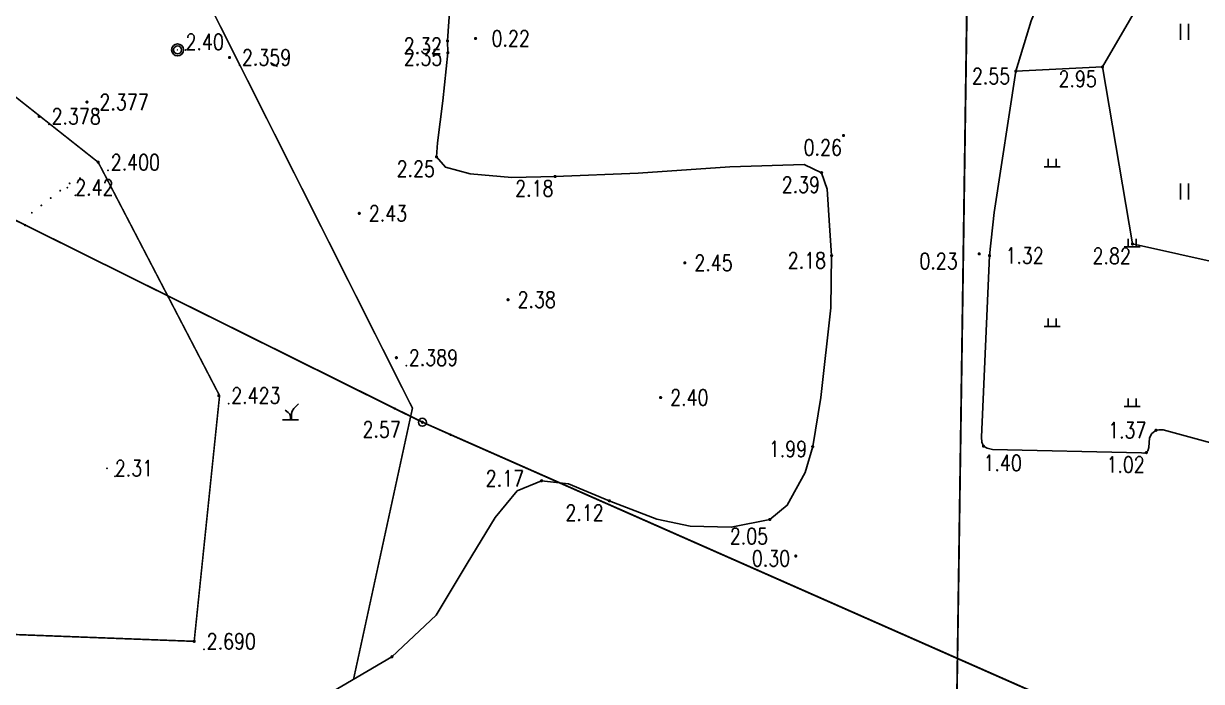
# Model space of a CAD drawing. Extents: x 500064 to 501389, y 2542464 to 2545400.
# Drawn here: x 500735.9 to 500809.7, y 2544438.4 to 2544479.6 of the extents above; entities that cross this region are included whole.
import ezdxf
from ezdxf.enums import TextEntityAlignment as Align

# ---------------------------------------------------------------- set-up
doc = ezdxf.new("R2010")
doc.units = 0
doc.header["$LTSCALE"] = 0.5
doc.linetypes.add('2-1', pattern=[6, 2, -1, 2, -1])
doc.layers.get('0').update_dxf_attribs({"linetype": 'CONTINUOUS', "lineweight": 5})
doc.layers.add('GCD', color=8, linetype='CONTINUOUS')
doc.layers.add('地形图', color=8, linetype='CONTINUOUS')
doc.styles.add('HZ', font='romans.shx', dxfattribs={"width": 0.8, "bigfont": 'hztxt.shx'})
doc.styles.add('里程桩号', font='simplex1.shx', dxfattribs={"bigfont": 'HZTXT.shx'})
doc.linetypes.add('10421', pattern='A,2,[150,AAA.SHX,S=1,R=0,X=0,Y=1],1e-11', length=2)
doc.linetypes.add('10422', pattern='A,2,[150,AAA.SHX,S=1,R=0,X=0,Y=1],2,[177,AAA.SHX,S=1,R=0,X=0,Y=0.8],1e-09', length=4)
doc.linetypes.add('1161', pattern='A,0,[149,AAA.SHX,S=0.15,R=0,X=0,Y=0],-1.6', length=1.6)

# ---------------------------------------------------------------- blocks, each defined once
blk = doc.blocks.new('GC200')
at = {"linetype": 'Continuous', "const_width": 0.2, "flags": 128}
blk.add_lwpolyline([(-0.1, 0, 1), (0.1, 0, 1)], format="xyb", close=True, dxfattribs=at)
blk = doc.blocks.new('gc013c')
at = {"linetype": 'Continuous'}
blk.add_line((0.5, 0), (4, 0), dxfattribs=at)
at = {"linetype": 'Continuous', "const_width": 0.15, "flags": 128}
blk.add_lwpolyline([(3.775, 0, 1), (3.925, 0, 1)], format="xyb", close=True, dxfattribs=at)
blk = doc.blocks.new('gc170')
at = {"linetype": 'Continuous'}
blk.add_circle((0, 0), 0.5, dxfattribs=at)
blk = doc.blocks.new('VH')
at = {"const_width": 0.000125}
blk.add_lwpolyline([(-0.00006, 0, 1), (0.00006, 0, 1)], format="xyb", close=True, dxfattribs=at)
blk = doc.blocks.new('A501')
for radius in [0.00075, 0.000014]:
    blk.add_circle((0, 0), radius)
blk = doc.blocks.new('VN')
for p, q in [((0.0004, 0.0014), (0.0007, 0.0017)), ((0.0007, 0.0017), (0.001, 0.002)), ((0.001, 0), (-0.001, 0)), ((-0.0003, 0.0009), (-0.0007, 0.0012)), ((-0.0001, 0.0007), (-0.0003, 0.0009)), ((0, 0.0004), (-0.0001, 0.0007)), ((0, 0.0004), (0.0001, 0.0008)), ((0, 0), (0, 0.0004)), ((0, 0), (0, 0)), ((0.0001, 0.0008), (0.0002, 0.0011)), ((0.0001, 0), (0.0001, 0.0008)), ((0.0002, 0.0011), (0.0004, 0.0014))]:
    blk.add_line(p, q)
blk = doc.blocks.new('gc121')
for p, q in [((-0.5, -1), (-0.5, 1)), ((0.5, -1), (0.5, 1))]:
    blk.add_line(p, q)
blk = doc.blocks.new('gc119')
for p, q in [((-1, 0), (1, 0)), ((-0.5, 1), (-0.5, 0)), ((0.5, 1), (0.5, 0))]:
    blk.add_line(p, q)

msp = doc.modelspace()

# ---------------------------------------------------------------- linework, layer by layer
at = {"layer": '地形图', "color": 1, "linetype": 'Continuous'}
msp.add_line((500790.78, 2544186.224), (500795.428, 2544508.137), dxfattribs=at)
at = {"layer": '地形图', "linetype": 'Continuous'}
msp.add_line((500751.395, 2544477.179), (500751.84, 2544476.951), dxfattribs=at)
at = {"layer": '地形图'}
for p, q in [((500759.125, 2544455.548), (500736.091, 2544466.981)), ((500853.055, 2544413.99), (500762.746, 2544453.851))]:
    msp.add_line(p, q, dxfattribs=at)
at = {"layer": '地形图', "linetype": '10421', "flags": 128}
for points in [[(500915.277, 2544376.723), (500910.393, 2544380.376), (500907.312, 2544382.098), (500902.249, 2544385.155), (500899.183, 2544387.19), (500896.004, 2544389.391), (500892.138, 2544391.496), (500888.278, 2544392.84), (500883.656, 2544394.192), (500880.2, 2544395.303), (500878.123, 2544395.843), (500875.197, 2544396.556), (500873.069, 2544397.148), (500870.753, 2544397.956), (500868.832, 2544398.863), (500867.069, 2544399.893), (500864.798, 2544400.624), (500862.923, 2544401.474), (500859.972, 2544403.107), (500857.553, 2544404.679), (500855.561, 2544406.064), (500853.395, 2544407.568), (500851.424, 2544408.534), (500849.516, 2544409.603), (500848.14, 2544410.735), (500845.602, 2544413.071), (500845.169, 2544413.673), (500845.079, 2544414.166), (500845.125, 2544414.675), (500845.325, 2544415.132), (500848.943, 2544418.437), (500850.413, 2544420.201), (500851.514, 2544422.163), (500853.106, 2544425.687), (500853.603, 2544427.359), (500853.544, 2544428.454), (500853.385, 2544429.438), (500849.502, 2544440.448), (500848.428, 2544443.163), (500846.62, 2544447.672), (500846.072, 2544448.777), (500845.509, 2544449.617), (500844.518, 2544450.613), (500841.145, 2544453.18), (500840.557, 2544453.485), (500840.041, 2544453.583), (500839.25, 2544453.408), (500838.617, 2544453.195), (500827.709, 2544447.527), (500826.876, 2544447.339), (500826.042, 2544447.273), (500825.235, 2544447.443), (500824.38, 2544447.782), (500819.001, 2544450.733), (500817.124, 2544451.523), (500807.332, 2544454.196), (500807.071, 2544454.194), (500806.879, 2544454.159), (500806.613, 2544453.956), (500806.473, 2544453.695), (500806.433, 2544453.086), (500806.368, 2544452.861), (500806.272, 2544452.759), (500806.108, 2544452.734), (500805.977, 2544452.738), (500796.644, 2544452.959), (500796.302, 2544453.046), (500796.076, 2544453.162), (500795.972, 2544453.418), (500795.953, 2544453.719), (500796.448, 2544465.1), (500796.742, 2544467.81), (500798.096, 2544476.65), (500799.065, 2544479.813), (500800.126, 2544482.424), (500801.606, 2544484.543), (500803.193, 2544485.635), (500804.051, 2544486.455), (500804.482, 2544487.408), (500804.639, 2544488.123), (500804.735, 2544488.84), (500804.682, 2544489.66), (500803.546, 2544492.832), (500802.18, 2544495.703), (500800.886, 2544498.209), (500798.971, 2544501.181), (500796.143, 2544504.725), (500795.279, 2544505.685), (500794.536, 2544506.34), (500792.928, 2544507.519), (500791.229, 2544508.422), (500787.147, 2544510.138), (500787.045, 2544510.311), (500786.987, 2544510.499), (500787.004, 2544510.732), (500787.074, 2544510.978), (500788.132, 2544511.652), (500788.615, 2544512.581), (500789.72, 2544517.383), (500791.928, 2544525.102), (500791.947, 2544525.461), (500791.768, 2544525.759), (500790.488, 2544526.313), (500790.419, 2544526.46), (500790.405, 2544526.599), (500790.459, 2544526.805), (500790.584, 2544526.972), (500793.638, 2544528.839), (500795.048, 2544529.898), (500795.807, 2544530.691), (500796.102, 2544531.754), (500796.278, 2544532.705), (500796.063, 2544534.819), (500794.822, 2544543.158), (500794.504, 2544550.178), (500794.336, 2544551.564), (500793.844, 2544552.436), (500791.976, 2544554.816), (500791.655, 2544555.448), (500791.498, 2544556.068), (500791.673, 2544557.237), (500793.896, 2544564.621), (500794.071, 2544565.615), (500794.043, 2544566.68), (500793.76, 2544567.395), (500793.373, 2544567.825), (500793.003, 2544568.119), (500788.674, 2544570.366), (500787.932, 2544570.894), (500786.866, 2544572.089), (500786.552, 2544572.232), (500786.177, 2544572.213), (500785.911, 2544572.14), (500784.568, 2544571.501), (500784.22, 2544571.462), (500783.936, 2544571.584), (500783.658, 2544571.825), (500781.315, 2544574.679), (500780.792, 2544575.422), (500771.222, 2544592.146), (500768.223, 2544596.959), (500763.422, 2544602.843), (500762.509, 2544604.954), (500762.143, 2544607.438), (500762.796, 2544612.677), (500762.968, 2544615.405), (500762.772, 2544617.437), (500762.56, 2544618.276), (500762.08, 2544619.391), (500759.666, 2544623.396), (500756.845, 2544627.253), (500754.758, 2544629.859), (500748.717, 2544637.332), (500745.772, 2544640.196), (500744.271, 2544641.139), (500739.765, 2544643.47), (500738.856, 2544644.145), (500734.602, 2544647.938), (500727.428, 2544654.943), (500726.662, 2544655.572), (500725.997, 2544656.011), (500718.841, 2544659.675), (500711.369, 2544662.626), (500709.798, 2544663.507), (500708.556, 2544664.648), (500705.02, 2544669.088), (500703.751, 2544670.377), (500702.387, 2544671.362), (500696.804, 2544674.396)], [(500803.523, 2544476.918), (500806.918, 2544482.758), (500807.889, 2544485.097), (500808.121, 2544486.005), (500808.183, 2544486.8), (500808.249, 2544492.323), (500808.199, 2544493.488), (500808.132, 2544493.902), (500807.814, 2544494.461), (500807.674, 2544495.582), (500808.176, 2544511.641), (500808.261, 2544513.973), (500808.074, 2544524.529)], [(500767.231, 2544502.664), (500766.567, 2544499.339), (500765.376, 2544492.3), (500764.594, 2544490.717), (500764.05, 2544489.562), (500763.299, 2544486.649), (500762.737, 2544482.192), (500762.493, 2544478.55), (500762.513, 2544477.811), (500762.187, 2544474.793), (500761.855, 2544472.158), (500761.803, 2544471.288), (500762.36, 2544470.64), (500763.908, 2544470.223), (500766.529, 2544470.003), (500769.23, 2544470.061), (500774.43, 2544470.261), (500780.171, 2544470.656), (500784.843, 2544470.815), (500785.929, 2544470.293), (500786.268, 2544469.272), (500786.427, 2544466.979), (500786.555, 2544465.103), (500786.502, 2544461.832), (500785.883, 2544456.21), (500785.369, 2544453.135), (500784.902, 2544451.522), (500783.775, 2544449.457), (500782.681, 2544448.572), (500780.266, 2544448.08), (500777.694, 2544448.146), (500775.599, 2544448.581), (500772.627, 2544449.742), (500770.073, 2544450.797), (500768.382, 2544450.996), (500766.863, 2544450.365), (500765.471, 2544448.699), (500763.728, 2544445.809), (500761.783, 2544442.581), (500759.01, 2544439.971)]]:
    msp.add_lwpolyline(points, dxfattribs=at)
at = {"layer": '地形图', "color": 1, "linetype": 'Continuous', "flags": 128}
msp.add_lwpolyline([(500790.755, 2544184.474), (500795.453, 2544509.887)], dxfattribs=at)
at = {"layer": '地形图', "linetype": 'Continuous', "const_width": 0.1, "flags": 128}
for points in [[(500750, 2544476.005), (500747.88, 2544480.219)], [(500756.602, 2544438.556), (500760.294, 2544455.544), (500750, 2544476.005)], [(500728.83, 2544441.61), (500746.619, 2544440.936), (500748.21, 2544456.33), (500740.608, 2544470.948), (500735.208, 2544475.217)]]:
    msp.add_lwpolyline(points, dxfattribs=at)
at = {"layer": '地形图', "linetype": '1161', "elevation": 0.899, "flags": 128}
msp.add_lwpolyline([(500850.413, 2544420.201), (500856.795, 2544415.757), (500863.972, 2544427.251), (500864.732, 2544430.057), (500864.31, 2544437.779), (500859.656, 2544445.236), (500861.04, 2544449.67), (500858.169, 2544456.575), (500851.694, 2544459.545), (500839.902, 2544459.334), (500831.302, 2544459.261), (500819.545, 2544462.684), (500805.404, 2544465.832), (500803.523, 2544476.918), (500798.096, 2544476.65)], dxfattribs=at)
at = {"layer": '地形图', "flags": 128}
msp.add_lwpolyline([(500918.46, 2544387.109), (500854.884, 2544413.182), (500760.916, 2544454.659), (500734.3, 2544467.87)], dxfattribs=at)
at = {"layer": '地形图', "linetype": '10422', "flags": 128}
msp.add_lwpolyline([(500759.01, 2544439.971), (500755.259, 2544437.767), (500753.124, 2544433.099)], dxfattribs=at)
at = {"layer": '地形图'}
msp.add_circle((500745.58, 2544477.99), 0.25, dxfattribs=at)
for p in [(500746.08, 2544477.99, 2.4), (500749.461, 2544477.014, 2.359), (500749.461, 2544477.014, 2.359), (500740.513, 2544474.223, 2.377), (500737.515, 2544473.326, 2.378), (500741.219, 2544470.448, 2.4), (500739.169, 2544468.868, 2.42), (500759.918, 2544458.206, 2.389), (500748.771, 2544455.83, 2.423), (500748.771, 2544455.83, 2.423), (500741.651, 2544451.279, 2.31), (500747.23, 2544440.436, 2.69)]:
    msp.add_point(p, dxfattribs=at)
at = {"layer": '地形图', "linetype": 'Continuous'}
for p in [(500738.669, 2544469.368, 2.42), (500741.151, 2544451.779, 2.31)]:
    msp.add_point(p, dxfattribs=at)

# ---------------------------------------------------------------- block references
at = {"layer": '地形图', "linetype": 'Continuous', "xscale": 0.5, "yscale": 0.5}
for name, p in [('gc121', (500808.672, 2544479.126)), ('GC200', (500748.831, 2544477.514, 2.359)), ('GC200', (500739.902, 2544474.723, 2.377)), ('GC200', (500736.904, 2544473.826, 2.378)), ('GC200', (500740.608, 2544470.948, 2.4)), ('gc119', (500800.378, 2544470.656)), ('gc121', (500808.672, 2544469.126)), ('gc119', (500805.378, 2544465.656)), ('gc119', (500800.378, 2544460.656)), ('GC200', (500759.288, 2544458.706, 2.389)), ('GC200', (500748.16, 2544456.33, 2.423)), ('gc119', (500805.378, 2544455.656)), ('GC200', (500746.619, 2544440.936, 2.69)), ('GC200', (500759.01, 2544439.971, 3.028))]:
    msp.add_blockref(name, p, dxfattribs=at)
at = {"layer": '地形图', "linetype": 'Continuous'}
ref = msp.add_blockref('GC200', (500762.493, 2544478.55, 2.323), dxfattribs=dict(at, xscale=0.5, yscale=0.5, zscale=0.5))
ref.add_attrib('height', '2.32', dxfattribs={"layer": 'GCD', "linetype": 'Continuous', "height": 1, "style": 'HZ', "width": 0.8}).set_placement((500759.743, 2544478.25, 2.32), align=Align.MIDDLE_LEFT)
ref = msp.add_blockref('GC200', (500764.25, 2544478.704, 0.217), dxfattribs=dict(at, xscale=0.5, yscale=0.5, zscale=0.5))
ref.add_attrib('height', '0.22', dxfattribs={"layer": 'GCD', "linetype": 'Continuous', "height": 1, "style": 'HZ', "width": 0.8}).set_placement((500765.25, 2544478.704, 0.22), align=Align.MIDDLE_LEFT)
at = {"layer": '地形图', "linetype": 'Continuous', "xscale": 500, "yscale": 500, "zscale": 500}
for name, p in [('A501', (500745.58, 2544477.99)), ('VN', (500752.662, 2544454.814))]:
    msp.add_blockref(name, p, dxfattribs=at)
at = {"layer": '地形图', "linetype": 'Continuous'}
ref = msp.add_blockref('GC200', (500762.513, 2544477.811, 2.347), dxfattribs=dict(at, xscale=0.5, yscale=0.5, zscale=0.5))
ref.add_attrib('height', '2.35', dxfattribs={"layer": 'GCD', "linetype": 'Continuous', "height": 1, "style": 'HZ', "width": 0.8}).set_placement((500759.763, 2544477.511, 2.35), align=Align.MIDDLE_LEFT)
ref = msp.add_blockref('GC200', (500798.096, 2544476.65, 2.547), dxfattribs=dict(at, xscale=0.5, yscale=0.5, zscale=0.5))
ref.add_attrib('height', '2.55', dxfattribs={"layer": 'GCD', "linetype": 'Continuous', "height": 1, "style": 'HZ', "width": 0.8}).set_placement((500795.346, 2544476.35, 2.55), align=Align.MIDDLE_LEFT)
ref = msp.add_blockref('GC200', (500803.523, 2544476.918, 2.948), dxfattribs=dict(at, xscale=0.5, yscale=0.5, zscale=0.5))
ref.add_attrib('height', '2.95', dxfattribs={"layer": 'GCD', "linetype": 'Continuous', "height": 1, "style": 'HZ', "width": 0.8}).set_placement((500800.773, 2544476.168, 2.95), align=Align.MIDDLE_LEFT)
ref = msp.add_blockref('GC200', (500787.302, 2544472.624, 0.263), dxfattribs=dict(at, xscale=0.5, yscale=0.5, zscale=0.5))
ref.add_attrib('height', '0.26', dxfattribs={"layer": 'GCD', "linetype": 'Continuous', "height": 1, "style": 'HZ', "width": 0.8}).set_placement((500784.802, 2544471.874, 0.26), align=Align.MIDDLE_LEFT)
ref = msp.add_blockref('GC200', (500761.803, 2544471.288, 2.251), dxfattribs=dict(at, xscale=0.5, yscale=0.5, zscale=0.5))
ref.add_attrib('height', '2.25', dxfattribs={"layer": 'GCD', "linetype": 'Continuous', "height": 1, "style": 'HZ', "width": 0.8}).set_placement((500759.303, 2544470.538, 2.25), align=Align.MIDDLE_LEFT)
at = {"layer": '地形图', "linetype": '2-1', "xscale": 500, "yscale": 500, "zscale": 500}
for p in [(500739.461, 2544469.954), (500738.225, 2544469.167), (500738.817, 2544469.628), (500737.633, 2544468.707), (500736.448, 2544467.786), (500737.041, 2544468.246)]:
    msp.add_blockref('VH', p, dxfattribs=at)
at = {"layer": '地形图', "linetype": 'Continuous'}
ref = msp.add_blockref('GC200', (500769.23, 2544470.061, 2.184), dxfattribs=dict(at, xscale=0.5, yscale=0.5, zscale=0.5))
ref.add_attrib('height', '2.18', dxfattribs={"layer": 'GCD', "linetype": 'Continuous', "height": 1, "style": 'HZ', "width": 0.8}).set_placement((500766.73, 2544469.311, 2.18), align=Align.MIDDLE_LEFT)
ref = msp.add_blockref('GC200', (500785.929, 2544470.293, 2.395), dxfattribs=dict(at, xscale=0.5, yscale=0.5, zscale=0.5))
ref.add_attrib('height', '2.39', dxfattribs={"layer": 'GCD', "linetype": 'Continuous', "height": 1, "style": 'HZ', "width": 0.8}).set_placement((500783.429, 2544469.543, 2.39), align=Align.MIDDLE_LEFT)
at = {"layer": '地形图', "yscale": 0.5}
for p, xscale, rotation in [((500734.3, 2544467.87), 0.5000000000597103, 333.6026689519551), ((500760.916, 2544454.659), 0.5000000000597103, 153.6026689519551), ((500760.916, 2544454.659), 0.5000000000845193, 336.183534141451)]:
    msp.add_blockref('gc013c', p, dxfattribs=dict(at, xscale=xscale, rotation=rotation))
at = {"layer": '地形图', "linetype": 'Continuous'}
ref = msp.add_blockref('GC200', (500756.961, 2544467.749, 2.43), dxfattribs=dict(at, xscale=0.5, yscale=0.5, zscale=0.5))
ref.add_attrib('height', '2.43', dxfattribs={"layer": 'GCD', "linetype": 'Continuous', "height": 1, "style": '里程桩号', "width": 0.8}).set_placement((500757.561, 2544467.749, 2.43), align=Align.MIDDLE_LEFT)
ref = msp.add_blockref('GC200', (500796.448, 2544465.1, 1.325), dxfattribs=dict(at, xscale=0.5, yscale=0.5, zscale=0.5))
ref.add_attrib('height', '1.32', dxfattribs={"layer": 'GCD', "linetype": 'Continuous', "height": 1, "style": 'HZ', "width": 0.8}).set_placement((500797.448, 2544465.1, 1.32), align=Align.MIDDLE_LEFT)
ref = msp.add_blockref('GC200', (500805.404, 2544465.832, 2.823), dxfattribs=dict(at, xscale=0.5, yscale=0.5, zscale=0.5))
ref.add_attrib('height', '2.82', dxfattribs={"layer": 'GCD', "linetype": 'Continuous', "height": 1, "style": 'HZ', "width": 0.8}).set_placement((500802.904, 2544465.082, 2.82), align=Align.MIDDLE_LEFT)
ref = msp.add_blockref('GC200', (500777.356, 2544464.645, 2.45), dxfattribs=dict(at, xscale=0.5, yscale=0.5, zscale=0.5))
ref.add_attrib('height', '2.45', dxfattribs={"layer": 'GCD', "linetype": 'Continuous', "height": 1, "style": '里程桩号', "width": 0.8}).set_placement((500777.956, 2544464.645, 2.45), align=Align.MIDDLE_LEFT)
ref = msp.add_blockref('GC200', (500786.555, 2544465.103, 2.18), dxfattribs=dict(at, xscale=0.5, yscale=0.5, zscale=0.5))
ref.add_attrib('height', '2.18', dxfattribs={"layer": 'GCD', "linetype": 'Continuous', "height": 1, "style": 'HZ', "width": 0.8}).set_placement((500783.805, 2544464.803, 2.18), align=Align.MIDDLE_LEFT)
ref = msp.add_blockref('GC200', (500795.803, 2544465.209, 0.232), dxfattribs=dict(at, xscale=0.5, yscale=0.5, zscale=0.5))
ref.add_attrib('height', '0.23', dxfattribs={"layer": 'GCD', "linetype": 'Continuous', "height": 1, "style": 'HZ', "width": 0.8}).set_placement((500792.053, 2544464.759, 0.23), align=Align.MIDDLE_LEFT)
ref = msp.add_blockref('GC200', (500766.281, 2544462.337, 2.38), dxfattribs=dict(at, xscale=0.5, yscale=0.5, zscale=0.5))
ref.add_attrib('height', '2.38', dxfattribs={"layer": 'GCD', "linetype": 'Continuous', "height": 1, "style": '里程桩号', "width": 0.8}).set_placement((500766.881, 2544462.337, 2.38), align=Align.MIDDLE_LEFT)
ref = msp.add_blockref('GC200', (500775.842, 2544456.209, 2.4), dxfattribs=dict(at, xscale=0.5, yscale=0.5, zscale=0.5))
ref.add_attrib('height', '2.40', dxfattribs={"layer": 'GCD', "linetype": 'Continuous', "height": 1, "style": '里程桩号', "width": 0.8}).set_placement((500776.442, 2544456.209, 2.4), align=Align.MIDDLE_LEFT)
ref = msp.add_blockref('GC200', (500760.916, 2544454.659, 2.569), dxfattribs=dict(at, xscale=0.5, yscale=0.5, zscale=0.5))
ref.add_attrib('height', '2.57', dxfattribs={"layer": 'GCD', "linetype": 'Continuous', "height": 1, "style": 'HZ', "width": 0.8}).set_placement((500757.166, 2544454.209, 2.57), align=Align.MIDDLE_LEFT)
at = {"layer": '地形图', "xscale": 0.5, "yscale": 0.5}
msp.add_blockref('gc170', (500760.916, 2544454.659), dxfattribs=at)
at = {"layer": '地形图', "linetype": 'Continuous'}
ref = msp.add_blockref('GC200', (500806.879, 2544454.159, 1.373), dxfattribs=dict(at, xscale=0.5, yscale=0.5, zscale=0.5))
ref.add_attrib('height', '1.37', dxfattribs={"layer": 'GCD', "linetype": 'Continuous', "height": 1, "style": 'HZ', "width": 0.8}).set_placement((500803.879, 2544454.159, 1.37), align=Align.MIDDLE_LEFT)
ref = msp.add_blockref('GC200', (500785.369, 2544453.135, 1.989), dxfattribs=dict(at, xscale=0.5, yscale=0.5, zscale=0.5))
ref.add_attrib('height', '1.99', dxfattribs={"layer": 'GCD', "linetype": 'Continuous', "height": 1, "style": 'HZ', "width": 0.8}).set_placement((500782.619, 2544452.985, 1.99), align=Align.MIDDLE_LEFT)
ref = msp.add_blockref('GC200', (500796.076, 2544453.162, 1.399), dxfattribs=dict(at, xscale=0.5, yscale=0.5, zscale=0.5))
ref.add_attrib('height', '1.40', dxfattribs={"layer": 'GCD', "linetype": 'Continuous', "height": 1, "style": 'HZ', "width": 0.8}).set_placement((500796.076, 2544452.112, 1.4), align=Align.MIDDLE_LEFT)
ref = msp.add_blockref('GC200', (500806.272, 2544452.759, 1.018), dxfattribs=dict(at, xscale=0.5, yscale=0.5, zscale=0.5))
ref.add_attrib('height', '1.02', dxfattribs={"layer": 'GCD', "linetype": 'Continuous', "height": 1, "style": 'HZ', "width": 0.8}).set_placement((500803.772, 2544452.009, 1.02), align=Align.MIDDLE_LEFT)
ref = msp.add_blockref('GC200', (500768.382, 2544450.996, 2.169), dxfattribs=dict(at, xscale=0.5, yscale=0.5, zscale=0.5))
ref.add_attrib('height', '2.17', dxfattribs={"layer": 'GCD', "linetype": 'Continuous', "height": 1, "style": 'HZ', "width": 0.8}).set_placement((500764.882, 2544451.146, 2.17), align=Align.MIDDLE_LEFT)
ref = msp.add_blockref('GC200', (500772.627, 2544449.742, 2.116), dxfattribs=dict(at, xscale=0.5, yscale=0.5, zscale=0.5))
ref.add_attrib('height', '2.12', dxfattribs={"layer": 'GCD', "linetype": 'Continuous', "height": 1, "style": 'HZ', "width": 0.8}).set_placement((500769.877, 2544448.992, 2.12), align=Align.MIDDLE_LEFT)
ref = msp.add_blockref('GC200', (500782.681, 2544448.572, 2.048), dxfattribs=dict(at, xscale=0.5, yscale=0.5, zscale=0.5))
ref.add_attrib('height', '2.05', dxfattribs={"layer": 'GCD', "linetype": 'Continuous', "height": 1, "style": 'HZ', "width": 0.8}).set_placement((500780.181, 2544447.522, 2.05), align=Align.MIDDLE_LEFT)
ref = msp.add_blockref('GC200', (500784.309, 2544446.28, 0.297), dxfattribs=dict(at, xscale=0.5, yscale=0.5, zscale=0.5))
ref.add_attrib('height', '0.30', dxfattribs={"layer": 'GCD', "linetype": 'Continuous', "height": 1, "style": 'HZ', "width": 0.8}).set_placement((500781.559, 2544446.13, 0.3), align=Align.MIDDLE_LEFT)

# ---------------------------------------------------------------- texts
at = {"layer": '地形图', "style": 'HZ', "width": 0.8}
msp.add_text('2.40', height=1, dxfattribs=at).set_placement((500746.08, 2544477.99))
at = {"layer": '地形图', "linetype": 'Continuous', "style": 'HZ', "width": 0.8}
for s, p in [('2.359', (500751.156, 2544477.514)), ('2.359', (500751.156, 2544477.514)), ('2.377', (500742.227, 2544474.723)), ('2.378', (500739.229, 2544473.826)), ('2.400', (500742.933, 2544470.948)), ('2.389', (500761.613, 2544458.706)), ('2.423', (500750.485, 2544456.33)), ('2.423', (500750.485, 2544456.33)), ('2.690', (500748.944, 2544440.936))]:
    msp.add_text(s, height=1, dxfattribs=at).set_placement(p, align=Align.MIDDLE)
for s, p in [('2.42', (500739.169, 2544468.868)), ('2.31', (500741.651, 2544451.279))]:
    msp.add_text(s, height=1, dxfattribs=at).set_placement(p)

doc.saveas('drawing.dxf')
